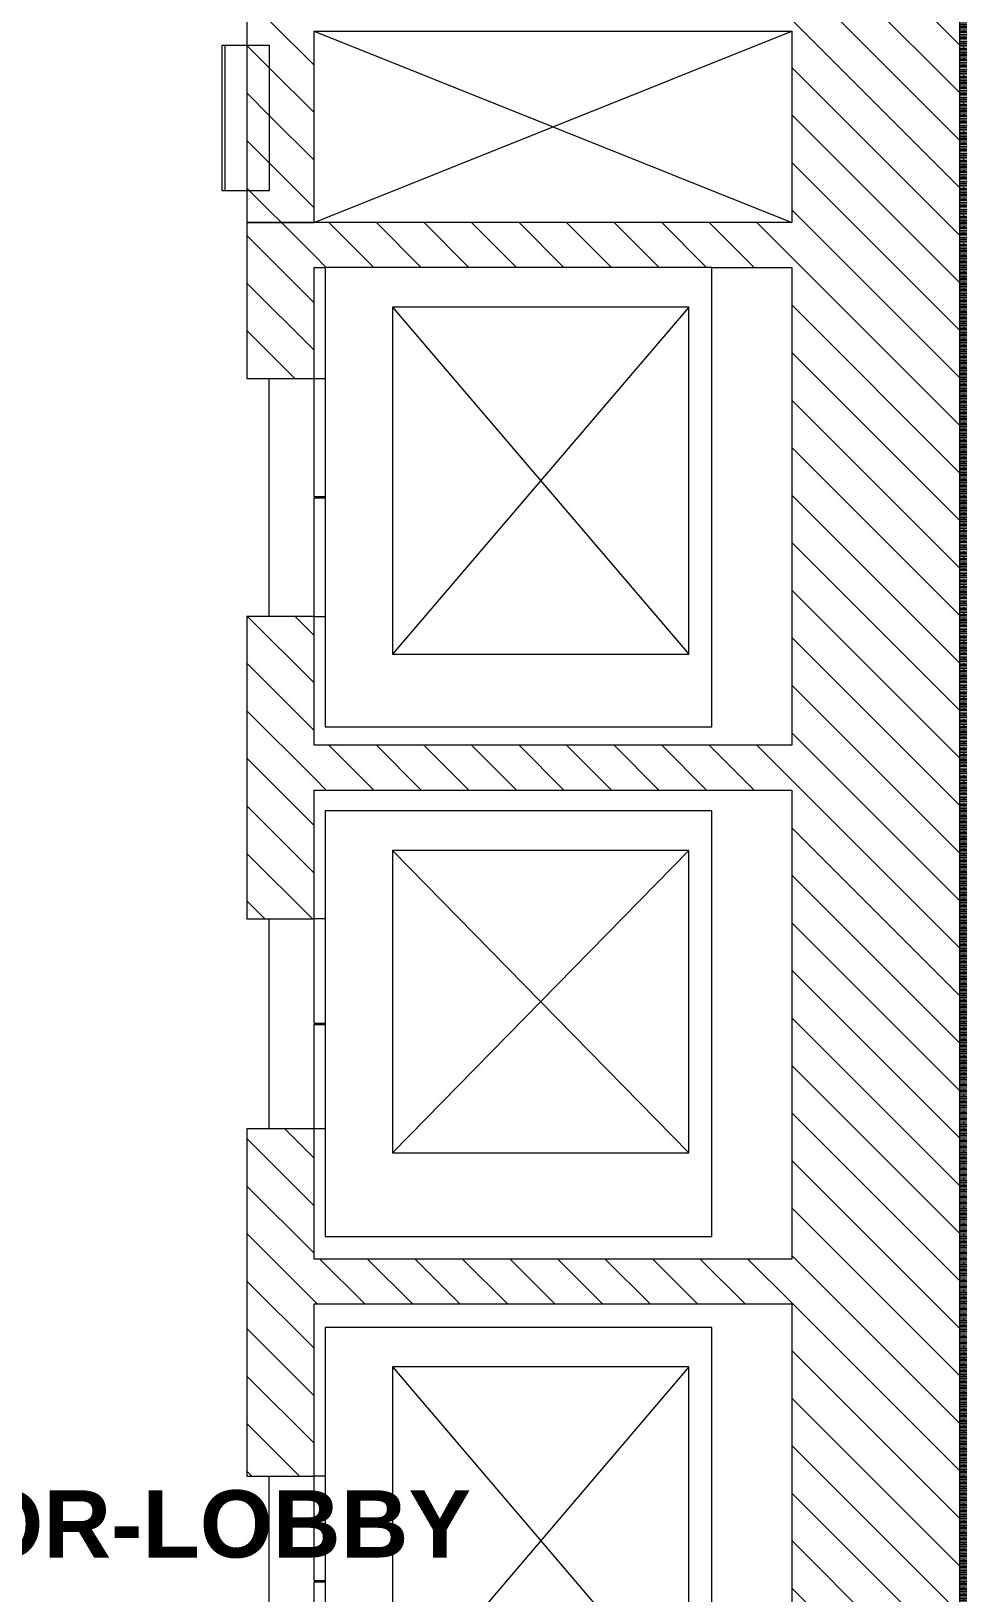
# Model space of a CAD drawing. Header units: inches. Extents: x -897 to 1409, y -1054 to 924.
# Drawn here: x 767.7 to 934.1, y 224.3 to 503.1 of the extents above; entities that cross this region are included whole.
import ezdxf

# ---------------------------------------------------------------- set-up
doc = ezdxf.new("R2010")
doc.units = ezdxf.units.IN
doc.header["$MEASUREMENT"] = 0
doc.linetypes.add('Double Dash 3_8_', pattern=[1, 0.375, -0.125, 0.125, -0.125, 0.125, -0.125])
doc.linetypes.add('Double Dash 3_8__2_', pattern=[1, 0.375, -0.125, 0.125, -0.125, 0.125, -0.125])
for name, color, linetype, lineweight in [('A-AREA-IDEN', 2, 'Continuous', 9), ('A-DETL', 90, 'Continuous', 13), ('A-DETL-GENF', 92, 'Continuous', 13), ('A-DETL-THIN', 151, 'Continuous', 13), ('A-FLOR', 192, 'Continuous', 13), ('A-WALL', 113, 'Continuous', 13), ('A-WALL-PATT', 111, 'Continuous', 13), ('C-PROP-LINE', 91, 'Double Dash 3_8_', 20), ('I-WALL', 2, 'Continuous', 13), ('Q-SPCQ', 91, 'Continuous', 13)]:
    doc.layers.add(name, color=color, linetype=linetype, lineweight=lineweight)
doc.styles.add('Arial_B', font='arialbd.ttf', dxfattribs={"height": 12})
pattern_1 = [(135, (0, 0), (-4.24264, -4.24264), [])]

# ---------------------------------------------------------------- blocks, each defined once
blk = doc.blocks.new('Elevator Door-Center - 42_ x 84_-1054019-7TH FLOOR TELECOM PLAN')
at = {"layer": 'Q-SPCQ', "lineweight": 9}
for p, q in [((-25.15, -6), (-4.03, -6)), ((-25.15, -6), (-25.15, -8)), ((-4.03, -8), (-4.03, -6)), ((-3.78, -6), (17.35, -6)), ((-3.78, -8), (-3.78, -6)), ((17.35, -6), (17.35, -8))]:
    blk.add_line(p, q, dxfattribs=at)
blk = doc.blocks.new('Elevator Door-Center - 37_ x 84_-1054138-7TH FLOOR TELECOM PLAN')
at = {"layer": 'Q-SPCQ', "lineweight": 9}
for p, q in [((-22.65, 8), (-22.65, 6)), ((-4.03, 6), (-22.65, 6)), ((-4.03, 6), (-4.03, 8)), ((-3.78, 6), (-3.78, 8)), ((14.85, 6), (-3.78, 6)), ((14.85, 8), (14.85, 6))]:
    blk.add_line(p, q, dxfattribs=at)
blk = doc.blocks.new('Elevator-Traction-Schindler-3300MRL-Side_Door - 2500 LBS-1057707-7TH FLOOR TELECOM PLAN')
at = {"layer": 'A-DETL-GENF', "color": 53, "lineweight": 9}
for p, q in [((-31, -26.4375), (31, 26.4375)), ((-31, 26.4375), (31, -26.4375))]:
    blk.add_line(p, q, dxfattribs=at)
at = {"layer": 'Q-SPCQ', "color": 53, "lineweight": 9}
for p, q in [((-38.07874, 30.524114), (-38.07874, -38.475886)), ((43.92126, 30.524114), (-38.07874, 30.524114)), ((43.92126, -38.475886), (43.92126, 30.524114)), ((31, 26.4375), (-31, 26.4375)), ((-31, 26.4375), (-31, -26.4375)), ((31, -26.4375), (31, 26.4375)), ((-31, -26.4375), (31, -26.4375)), ((-38.07874, -38.475886), (43.92126, -38.475886))]:
    blk.add_line(p, q, dxfattribs=at)
blk = doc.blocks.new('Elevator-Traction-Schindler-3300MRL-Side_Door - 2500 LBS 2-1058248-7TH FLOOR TELECOM PLAN')
at = {"layer": 'A-DETL-GENF', "color": 53, "lineweight": 9}
for p, q in [((-27, -26.4375), (27, 26.4375)), ((-27, 26.4375), (27, -26.4375))]:
    blk.add_line(p, q, dxfattribs=at)
at = {"layer": 'Q-SPCQ', "color": 53, "lineweight": 9}
for p, q in [((-34.07874, 30.524114), (-34.07874, -38.475886)), ((41.92126, 30.524114), (-34.07874, 30.524114)), ((41.92126, -38.475886), (41.92126, 30.524114)), ((27, 26.4375), (-27, 26.4375)), ((-27, 26.4375), (-27, -26.4375)), ((27, -26.4375), (27, 26.4375)), ((-27, -26.4375), (27, -26.4375)), ((-34.07874, -38.475886), (41.92126, -38.475886))]:
    blk.add_line(p, q, dxfattribs=at)
blk = doc.blocks.new('Fire Hose Cabinet - Existing Cabinet-3487102-7TH FLOOR TELECOM PLAN')
at = {"layer": 'Q-SPCQ', "color": 53, "lineweight": 9}
for p, q in [((-17.32, 4), (-17.32, 12.37)), ((-17.32, 12.37), (8.68, 12.37)), ((-17.32, 11.87), (8.68, 11.87)), ((8.68, 12.37), (8.68, 4)), ((8.68, 4), (-17.32, 4))]:
    blk.add_line(p, q, dxfattribs=at)
blk = doc.blocks.new('Family - ___-850868-7TH FLOOR TELECOM PLAN')
at = {"layer": 'C-PROP-LINE', "color": 133, "linetype": 'Double Dash 3_8__2_'}
blk.add_line((934.11, -344.99), (934.11, 840.01), dxfattribs=at)

msp = doc.modelspace()

# ---------------------------------------------------------------- hatches: boundary and pattern name
at = {"layer": 'A-WALL-PATT', "lineweight": 9}
h = msp.add_hatch(dxfattribs=at)
h.set_pattern_fill('FP_1', color=53, style=0, pattern_type=2)
h.set_pattern_definition(pattern_1)
h.paths.add_polyline_path([(806.15, 468.96), (810.4, 468.96), (810.4, 528.13), (806.15, 528.13), (806.15, 486.57)], flags=0)
h.paths.add_polyline_path([(810.4, 568.13), (810.4, 797.38), (806.15, 797.38), (806.15, 568.13)], flags=0)
h = msp.add_hatch(dxfattribs=at)
h.set_pattern_fill('FP_1', color=53, style=0, pattern_type=2)
h.set_pattern_definition(pattern_1)
h.paths.add_polyline_path([(818.15, 468.96), (818.15, 528.13), (810.4, 528.13), (810.4, 468.96)], flags=0)
h.paths.add_polyline_path([(810.4, 568.13), (818.15, 568.13), (818.15, 797.38), (810.4, 797.38), (810.4, 623.25)], flags=0)
h = msp.add_hatch(dxfattribs=at)
h.set_pattern_fill('FP_1', color=53, style=0, pattern_type=2)
h.set_pattern_definition(pattern_1)
h.paths.add_polyline_path([(933.4, -243.24), (933.4, 797.38), (903.4, 797.38), (903.4, -109.51), (904.4, -109.51), (904.4, -146.87), (903.4, -146.87), (903.4, -243.24)], flags=0)
h = msp.add_hatch(dxfattribs=at)
h.set_pattern_fill('FP_1', color=53, style=0, pattern_type=2)
h.set_pattern_definition(pattern_1)
h.paths.add_polyline_path([(806.15, 91.71), (818.15, 91.71), (818.15, 118.13), (806.15, 118.13)], flags=0)
h.paths.add_polyline_path([(806.15, 155.63), (818.15, 155.63), (818.15, 207.63), (806.15, 207.63)], flags=0)
h.paths.add_polyline_path([(818.15, 245.13), (818.15, 307.13), (806.15, 307.13), (806.15, 245.13)], flags=0)
h.paths.add_polyline_path([(806.15, 344.63), (818.15, 344.63), (818.15, 398.63), (806.15, 398.63)], flags=0)
h.paths.add_polyline_path([(806.15, 441.13), (818.15, 441.13), (818.15, 468.96), (806.15, 468.96)], flags=0)
h = msp.add_hatch(dxfattribs=at)
h.set_pattern_fill('FP_1', color=53, style=0, pattern_type=2)
h.set_pattern_definition(pattern_1)
h.paths.add_polyline_path([(903.4, 460.96), (903.4, 468.96), (818.15, 468.96), (818.15, 460.96), (890.29, 460.96)], flags=0)
h = msp.add_hatch(dxfattribs=at)
h.set_pattern_fill('FP_1', color=53, style=0, pattern_type=2)
h.set_pattern_definition(pattern_1)
h.paths.add_polyline_path([(903.4, 367.63), (903.4, 375.63), (818.15, 375.63), (818.15, 367.63), (890.29, 367.63)], flags=0)
h = msp.add_hatch(dxfattribs=at)
h.set_pattern_fill('FP_1', color=53, style=0, pattern_type=2)
h.set_pattern_definition(pattern_1)
h.paths.add_polyline_path([(903.4, 275.88), (903.4, 283.88), (818.15, 283.88), (818.15, 275.88), (890.29, 275.88)], flags=0)

# ---------------------------------------------------------------- linework, layer by layer
at = {"layer": 'A-DETL', "linetype": 'Double Dash 3_8_', "lineweight": 140}
msp.add_line((934.11, -243.24), (934.11, 843.38), dxfattribs=at)
at = {"layer": 'A-DETL-THIN', "color": 53, "lineweight": 9}
for p, q in [((818.15, 468.96), (903.4, 503.13)), ((818.15, 503.13), (903.4, 468.96))]:
    msp.add_line(p, q, dxfattribs=at)
at = {"layer": 'A-FLOR', "color": 53, "lineweight": 9}
for p, q in [((810.15, 398.63), (810.15, 441.13)), ((810.15, 307.13), (810.15, 344.63)), ((810.15, 207.63), (810.15, 245.13))]:
    msp.add_line(p, q, dxfattribs=at)
at = {"layer": 'A-WALL', "color": 133, "lineweight": 20}
for p, q in [((933.4, -243.24), (933.4, 797.38)), ((818.15, 468.96), (818.15, 503.13)), ((818.15, 503.13), (903.4, 503.13)), ((903.4, 503.13), (903.4, 468.96)), ((806.15, 468.96), (806.15, 441.13)), ((818.15, 468.96), (806.15, 468.96)), ((810.4, 468.96), (818.15, 468.96)), ((903.4, 468.96), (818.15, 468.96)), ((818.15, 460.96), (820.15, 460.96)), ((818.15, 441.13), (818.15, 460.96)), ((889.15, 460.96), (903.4, 460.96)), ((903.4, 460.96), (903.4, 375.63)), ((806.15, 441.13), (818.15, 441.13)), ((806.15, 398.63), (806.15, 344.63)), ((818.15, 398.63), (806.15, 398.63)), ((818.15, 375.63), (818.15, 398.63)), ((903.4, 375.63), (818.15, 375.63)), ((818.15, 367.63), (903.4, 367.63)), ((818.15, 344.63), (818.15, 367.63)), ((903.4, 367.63), (903.4, 283.88)), ((806.15, 344.63), (818.15, 344.63)), ((806.15, 307.13), (806.15, 245.13)), ((818.15, 307.13), (806.15, 307.13)), ((818.15, 283.88), (818.15, 307.13)), ((903.4, 283.88), (818.15, 283.88)), ((818.15, 275.88), (903.4, 275.88)), ((818.15, 245.13), (818.15, 275.88)), ((903.4, 275.88), (903.4, 91.71)), ((806.15, 245.13), (818.15, 245.13))]:
    msp.add_line(p, q, dxfattribs=at)
at = {"layer": 'I-WALL', "color": 133, "lineweight": 20}
for p, q in [((806.15, 520.13), (806.15, 468.96)), ((806.15, 468.96), (810.4, 468.96))]:
    msp.add_line(p, q, dxfattribs=at)

# ---------------------------------------------------------------- block references
at = {"color": 133, "linetype": 'Double Dash 3_8__2_', "lineweight": 20}
msp.add_blockref('Family - ___-850868-7TH FLOOR TELECOM PLAN', (0, 0), dxfattribs=at)
at = {"color": 53, "lineweight": 9}
for name, p, rotation in [('Fire Hose Cabinet - Existing Cabinet-3487102-7TH FLOOR TELECOM PLAN', (814.15, 491.95), 89.99999999999991), ('Elevator-Traction-Schindler-3300MRL-Side_Door - 2500 LBS-1057707-7TH FLOOR TELECOM PLAN', (858.62, 422.88), 270.0000000000004), ('Elevator Door-Center - 42_ x 84_-1054019-7TH FLOOR TELECOM PLAN', (812.15, 423.78), 89.99999999999991), ('Elevator-Traction-Schindler-3300MRL-Side_Door - 2500 LBS 2-1058248-7TH FLOOR TELECOM PLAN', (858.62, 329.88), 270.0000000000004), ('Elevator Door-Center - 37_ x 84_-1054138-7TH FLOOR TELECOM PLAN', (812.15, 321.98), 269.9999999999999), ('Elevator-Traction-Schindler-3300MRL-Side_Door - 2500 LBS-1057707-7TH FLOOR TELECOM PLAN', (858.62, 233.63), 270.0000000000004), ('Elevator Door-Center - 37_ x 84_-1054138-7TH FLOOR TELECOM PLAN', (812.15, 222.48), 269.9999999999999)]:
    msp.add_blockref(name, p, dxfattribs=dict(at, rotation=rotation))

# ---------------------------------------------------------------- texts
at = {"layer": 'A-AREA-IDEN', "insert": (690.67, 242.61), "char_height": 12, "width": 186.648, "attachment_point": 1, "style": 'Arial_B'}
msp.add_mtext('ELEVATOR-LOBBY', dxfattribs=at)

doc.saveas('drawing.dxf')
